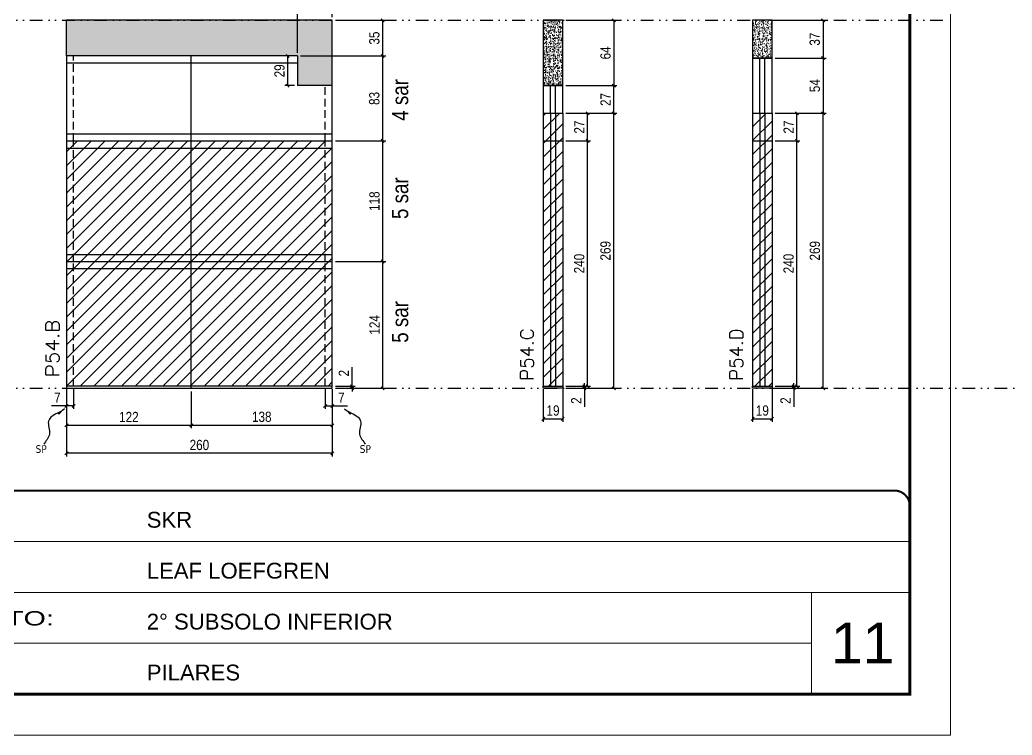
# Model space of a CAD drawing. Extents: x 13513 to 27878, y -21631 to 6985.
# Drawn here: x 18172 to 19142, y 3638 to 4337 of the extents above; entities that cross this region are included whole.
import ezdxf

# ---------------------------------------------------------------- set-up
doc = ezdxf.new("R2010")
doc.units = 0
for name, pattern in [('CONTINUO', [0]), ('DASHED', [0.75, 0.5, -0.25]), ('DIVIDE2', [0.625, 0.25, -0.125, 0, -0.125, 0, -0.125]), ('HIDDEN', [0.375, 0.25, -0.125])]:
    doc.linetypes.add(name, pattern=pattern)
for name, color, linetype, lineweight in [('CARIMBO', 255, 'Continuous', 9), ('Folhas', 255, 'Continuous', 9), ('Hachura', 251, 'Continuous', 9), ('SARRAFO DE PRESSAO', 251, 'DASHED', 9), ('Texto Seção', 7, 'Continuous', 15)]:
    doc.layers.add(name, color=color, linetype=linetype, lineweight=lineweight)
for name, color, linetype in [('COTA', 241, 'Continuous'), ('NOMENCLATURA', 7, 'Continuous'), ('Nível', 160, 'Continuous'), ('Painéis', 200, 'Continuous'), ('SARR_2.2x7', 40, 'Continuous'), ('Sarrafo de Pressão', 42, 'HIDDEN'), ('texto', 7, 'Continuous')]:
    doc.layers.add(name, color=color, linetype=linetype)
doc.styles.add('ARIAL', font='arial.ttf')
doc.styles.add('ARIAL_NARROW', font='ARIALN.TTF', dxfattribs={"height": 0.2})
doc.styles.add('COTA TECNICA', font='techl___.ttf', dxfattribs={"height": 10})
doc.styles.add('COTA TECNICA-50', font='techl___.ttf', dxfattribs={"height": 10})
doc.styles.add('REGUA-120', font='ROMANS.shx', dxfattribs={"height": 15})
doc.styles.get("Standard").update_dxf_attribs({"font": 'arial.ttf'})
doc.styles.add('Tecnologia', font='')
doc.styles.get('Tecnologia').set_extended_font_data('Forgotten Futurist')
doc.dimstyles.new('COTA PAINEL-50', dxfattribs={"dimtxt": 10, "dimasz": 3, "dimexe": 3, "dimexo": 3, "dimgap": 3, "dimtad": 1, "dimdec": 1, "dimzin": 12, "dimdsep": 46, "dimtxsty": 'COTA TECNICA-50', "dimblk1": 'OBLIQUE', "dimblk2": 'OBLIQUE', "dimsah": 1, "dimcen": 0.9, "dimclrd": 4, "dimclre": 4, "dimclrt": 240, "dimadec": 1, "dimazin": 3, "dimtfac": 1, "dimtdec": 1, "dimtmove": 0, "dimatfit": 3, "dimfxl": 1, "dimtolj": 1, "dimtzin": 12, "dimarcsym": 0})
doc.dimstyles.new('PAINEL', dxfattribs={"dimtxt": 10, "dimasz": 3, "dimexe": 3, "dimexo": 3, "dimgap": 3, "dimtad": 1, "dimdec": 1, "dimzin": 12, "dimdsep": 46, "dimtxsty": 'COTA TECNICA', "dimblk1": 'OBLIQUE', "dimblk2": 'OBLIQUE', "dimsah": 1, "dimcen": 0.9, "dimclrd": 4, "dimclre": 4, "dimclrt": 240, "dimadec": 1, "dimazin": 3, "dimtfac": 1, "dimtdec": 1, "dimtmove": 0, "dimatfit": 3, "dimfxl": 1, "dimtolj": 1, "dimtzin": 12, "dimarcsym": 0})
doc.dimstyles.get("Standard").update_dxf_attribs({"dimtxt": 0.18, "dimasz": 0.18, "dimexe": 0.18, "dimexo": 0.0625, "dimgap": 0.09, "dimtad": 0, "dimtih": 1, "dimtoh": 1, "dimdec": 4, "dimzin": 0, "dimdsep": 46, "dimtxsty": 'Standard', "dimcen": 0.09, "dimadec": 0, "dimazin": 0, "dimtfac": 1, "dimtdec": 4, "dimtofl": 0, "dimtmove": 0, "dimatfit": 3, "dimfxl": 1, "dimtolj": 1, "dimtzin": 0, "dimarcsym": 0})

# ---------------------------------------------------------------- blocks, each defined once
blk = doc.blocks.new('9999999999')
at = {"color": 30, "linetype": 'CONTINUO'}
for p, q in [((98564.56, 34379.64), (99583.98, 34379.64)), ((98564.56, 34329.83), (99487.98, 34329.83)), ((99583.98, 34329.83), (99487.98, 34329.83)), ((99487.98, 34329.83), (99487.98, 34230.21)), ((98564.56, 34280.02), (99487.98, 34280.02))]:
    blk.add_line(p, q, dxfattribs=at)
at = {"color": 30, "linetype": 'CONTINUO', "const_width": 2}
blk.add_lwpolyline([(99583.98, 34230.21), (99583.98, 34414.45, 0.414214), (99568.98, 34429.45), (98228.98, 34429.45, 0.414214), (98213.98, 34414.45), (98213.98, 34245.21, 0.414214), (98228.98, 34230.21), (99583.98, 34230.21)], format="xyb", dxfattribs=at)
at = {"layer": 'Folhas'}
blk.add_lwpolyline([(98138.98, 34190.21), (99623.98, 34190.21), (99623.98, 35240.21), (98138.98, 35240.21)], close=True, dxfattribs=at)
at = {"layer": 'Folhas', "color": 30, "const_width": 3}
blk.add_lwpolyline([(98213.98, 34230.21), (99583.98, 34230.21), (99583.98, 35200.21), (98213.98, 35200.21)], close=True, dxfattribs=at)
at = {"color": 7, "linetype": 'Continuous', "ltscale": 5, "style": 'ARIAL'}
for s, height, p in [('SKR', 15.483, (98837.68, 34393.13)), ('LEAF LOEFGREN', 15.4829, (98837.68, 34343.32)), ('2° SUBSOLO INFERIOR', 15.4829, (98837.68, 34293.51)), ('PILARES', 15.483, (98837.68, 34243.7))]:
    blk.add_text(s, height=height, dxfattribs=at).set_placement(p)
at = {"layer": 'Folhas', "color": 7, "style": 'Tecnologia', "width": 1.5}
blk.add_text('PAVIMENTO:', height=14, dxfattribs=at).set_placement((98573.65, 34297.5))
blk = doc.blocks.new('_Oblique')
at = {"color": 0, "linetype": 'ByBlock', "lineweight": -2}
blk.add_line((-0.5, -0.5), (0.5, 0.5), dxfattribs=at)
blk = doc.blocks.new('*D1120')
at = {"layer": 'COTA', "color": 4, "lineweight": -2, "transparency": 16777216}
for p, q in [((18217.18, 3975.86), (18217.18, 3910.24)), ((18477.18, 3975.86), (18477.18, 3910.24)), ((18477.18, 3913.24), (18217.18, 3913.24))]:
    blk.add_line(p, q, dxfattribs=at)
at = {"layer": 'Defpoints', "color": 0, "transparency": 16777216}
for p in [(18217.18, 3978.86), (18477.18, 3978.86), (18217.18, 3913.24)]:
    blk.add_point(p, dxfattribs=at)
at = {"layer": 'COTA', "color": 4, "lineweight": -2, "transparency": 16777216, "xscale": 3, "yscale": 3, "zscale": 3, "rotation": 180}
blk.add_blockref('_Oblique', (18217.18, 3913.24), dxfattribs=at)
at = {"layer": 'COTA', "color": 4, "lineweight": -2, "transparency": 16777216, "xscale": 3, "yscale": 3, "zscale": 3}
blk.add_blockref('_Oblique', (18477.18, 3913.24), dxfattribs=at)
at = {"layer": 'COTA', "color": 240, "transparency": 16777216, "insert": (18347.18, 3921.35), "char_height": 10, "attachment_point": 5, "style": 'COTA TECNICA'}
blk.add_mtext('\\A1;260', dxfattribs=at)
blk = doc.blocks.new('*D1097')
at = {"layer": 'COTA', "color": 4, "lineweight": -2, "transparency": 16777216}
for p, q in [((18470.18, 3975.86), (18470.18, 3956.62)), ((18477.18, 3973.86), (18477.18, 3956.62)), ((18470.18, 3959.62), (18477.18, 3959.62)), ((18477.18, 3959.62), (18491.91, 3959.62))]:
    blk.add_line(p, q, dxfattribs=at)
at = {"layer": 'Defpoints', "color": 0, "transparency": 16777216}
for p in [(18470.18, 3978.86), (18477.18, 3976.86), (18477.18, 3959.62)]:
    blk.add_point(p, dxfattribs=at)
at = {"layer": 'COTA', "color": 4, "lineweight": -2, "transparency": 16777216, "xscale": 3, "yscale": 3, "zscale": 3, "rotation": 180}
blk.add_blockref('_Oblique', (18470.18, 3959.62), dxfattribs=at)
at = {"layer": 'COTA', "color": 4, "lineweight": -2, "transparency": 16777216, "xscale": 3, "yscale": 3, "zscale": 3}
blk.add_blockref('_Oblique', (18477.18, 3959.62), dxfattribs=at)
at = {"layer": 'COTA', "color": 240, "transparency": 16777216, "insert": (18486.04, 3967.69), "char_height": 10, "attachment_point": 5, "style": 'COTA TECNICA-50'}
blk.add_mtext('\\A1;7', dxfattribs=at)
blk = doc.blocks.new('*D1098')
at = {"layer": 'COTA', "color": 4, "lineweight": -2, "transparency": 16777216}
for p, q in [((18217.18, 3973.86), (18217.18, 3956.62)), ((18224.18, 3975.86), (18224.18, 3956.62)), ((18217.18, 3959.62), (18202.45, 3959.62)), ((18224.18, 3959.62), (18217.18, 3959.62))]:
    blk.add_line(p, q, dxfattribs=at)
at = {"layer": 'Defpoints', "color": 0, "transparency": 16777216}
for p in [(18217.18, 3976.86), (18224.18, 3978.86), (18217.18, 3959.62)]:
    blk.add_point(p, dxfattribs=at)
at = {"layer": 'COTA', "color": 4, "lineweight": -2, "transparency": 16777216, "xscale": 3, "yscale": 3, "zscale": 3, "rotation": 180}
blk.add_blockref('_Oblique', (18217.18, 3959.62), dxfattribs=at)
at = {"layer": 'COTA', "color": 4, "lineweight": -2, "transparency": 16777216, "xscale": 3, "yscale": 3, "zscale": 3}
blk.add_blockref('_Oblique', (18224.18, 3959.62), dxfattribs=at)
at = {"layer": 'COTA', "color": 240, "transparency": 16777216, "insert": (18208.31, 3967.69), "char_height": 10, "attachment_point": 5, "style": 'COTA TECNICA-50'}
blk.add_mtext('\\A1;7', dxfattribs=at)
blk = doc.blocks.new('*D1099')
at = {"layer": 'COTA', "color": 4, "lineweight": -2, "transparency": 16777216}
for p, q in [((18496.44, 3978.86), (18496.44, 3997.66)), ((18480.18, 3978.86), (18499.44, 3978.86)), ((18480.18, 3976.86), (18499.44, 3976.86)), ((18496.44, 3976.86), (18496.44, 3978.86)), ((18496.44, 3976.86), (18496.44, 3973.86))]:
    blk.add_line(p, q, dxfattribs=at)
at = {"layer": 'Defpoints', "color": 0, "transparency": 16777216}
for p in [(18477.18, 3978.86), (18477.18, 3976.86), (18496.44, 3976.86)]:
    blk.add_point(p, dxfattribs=at)
at = {"layer": 'COTA', "color": 4, "lineweight": -2, "transparency": 16777216, "xscale": 3, "yscale": 3, "zscale": 3}
for p, rotation in [((18496.44, 3978.86), 270), ((18496.44, 3976.86), 90)]:
    blk.add_blockref('_Oblique', p, dxfattribs=dict(at, rotation=rotation))
at = {"layer": 'COTA', "color": 240, "transparency": 16777216, "insert": (18488.44, 3991.61), "char_height": 10, "attachment_point": 5, "rotation": 90, "style": 'COTA TECNICA-50'}
blk.add_mtext('\\A1;2', dxfattribs=at)
blk = doc.blocks.new('*D1121')
at = {"layer": 'COTA', "color": 4, "lineweight": -2, "transparency": 16777216}
for p, q in [((18480.18, 4336.86), (18529.54, 4336.86)), ((18526.54, 4301.86), (18526.54, 4336.86)), ((18446.18, 4301.86), (18529.54, 4301.86))]:
    blk.add_line(p, q, dxfattribs=at)
at = {"layer": 'Defpoints', "color": 0, "transparency": 16777216}
for p in [(18477.18, 4336.86), (18526.54, 4336.86), (18443.18, 4301.86)]:
    blk.add_point(p, dxfattribs=at)
at = {"layer": 'COTA', "color": 4, "lineweight": -2, "transparency": 16777216, "xscale": 3, "yscale": 3, "zscale": 3}
for p, rotation in [((18526.54, 4336.86), 90), ((18526.54, 4301.86), 270)]:
    blk.add_blockref('_Oblique', p, dxfattribs=dict(at, rotation=rotation))
at = {"layer": 'COTA', "color": 240, "transparency": 16777216, "insert": (18518.33, 4319.36), "char_height": 10, "attachment_point": 5, "rotation": 90, "style": 'COTA TECNICA-50'}
blk.add_mtext('\\A1;35', dxfattribs=at)
blk = doc.blocks.new('*D1100')
at = {"layer": 'COTA', "color": 4, "lineweight": -2, "transparency": 16777216}
for p, q in [((18480.18, 4218.86), (18529.54, 4218.86)), ((18526.54, 4100.86), (18526.54, 4218.86)), ((18480.18, 4100.86), (18529.54, 4100.86))]:
    blk.add_line(p, q, dxfattribs=at)
at = {"layer": 'Defpoints', "color": 0, "transparency": 16777216}
for p in [(18477.18, 4218.86), (18526.54, 4218.86), (18477.18, 4100.86)]:
    blk.add_point(p, dxfattribs=at)
at = {"layer": 'COTA', "color": 4, "lineweight": -2, "transparency": 16777216, "xscale": 3, "yscale": 3, "zscale": 3}
for p, rotation in [((18526.54, 4218.86), 90), ((18526.54, 4100.86), 270)]:
    blk.add_blockref('_Oblique', p, dxfattribs=dict(at, rotation=rotation))
at = {"layer": 'COTA', "color": 240, "transparency": 16777216, "insert": (18518.45, 4159.86), "char_height": 10, "attachment_point": 5, "rotation": 90, "style": 'COTA TECNICA-50'}
blk.add_mtext('\\A1;118', dxfattribs=at)
blk = doc.blocks.new('*D1101')
at = {"layer": 'COTA', "color": 4, "lineweight": -2, "transparency": 16777216}
for p, q in [((18446.18, 4301.86), (18529.54, 4301.86)), ((18526.54, 4218.86), (18526.54, 4301.86)), ((18480.18, 4218.86), (18529.54, 4218.86))]:
    blk.add_line(p, q, dxfattribs=at)
at = {"layer": 'Defpoints', "color": 0, "transparency": 16777216}
for p in [(18443.18, 4301.86), (18526.54, 4301.86), (18477.18, 4218.86)]:
    blk.add_point(p, dxfattribs=at)
at = {"layer": 'COTA', "color": 4, "lineweight": -2, "transparency": 16777216, "xscale": 3, "yscale": 3, "zscale": 3}
for p, rotation in [((18526.54, 4301.86), 90), ((18526.54, 4218.86), 270)]:
    blk.add_blockref('_Oblique', p, dxfattribs=dict(at, rotation=rotation))
at = {"layer": 'COTA', "color": 240, "transparency": 16777216, "insert": (18518.3, 4260.36), "char_height": 10, "attachment_point": 5, "rotation": 90, "style": 'COTA TECNICA-50'}
blk.add_mtext('\\A1;83', dxfattribs=at)
blk = doc.blocks.new('*D1122')
at = {"layer": 'COTA', "color": 4, "linetype": 'ByBlock', "lineweight": -2, "transparency": 16777216}
for p, q in [((18480.18, 4100.86), (18529.54, 4100.86)), ((18526.54, 3976.86), (18526.54, 4100.86)), ((18480.18, 3976.86), (18529.54, 3976.86))]:
    blk.add_line(p, q, dxfattribs=at)
at = {"layer": 'Defpoints', "color": 0, "linetype": 'ByBlock', "transparency": 16777216}
for p in [(18477.18, 4100.86), (18526.54, 4100.86), (18477.18, 3976.86)]:
    blk.add_point(p, dxfattribs=at)
at = {"layer": 'COTA', "color": 4, "linetype": 'ByBlock', "lineweight": -2, "transparency": 16777216, "xscale": 3, "yscale": 3, "zscale": 3}
for p, rotation in [((18526.54, 4100.86), 90), ((18526.54, 3976.86), 270)]:
    blk.add_blockref('_Oblique', p, dxfattribs=dict(at, rotation=rotation))
at = {"layer": 'COTA', "color": 240, "linetype": 'ByBlock', "transparency": 16777216, "insert": (18518.47, 4038.86), "char_height": 10, "attachment_point": 5, "rotation": 90, "style": 'COTA TECNICA'}
blk.add_mtext('\\A1;124', dxfattribs=at)
blk = doc.blocks.new('*D1123')
at = {"layer": 'COTA', "color": 4, "linetype": 'ByBlock', "lineweight": -2, "transparency": 16777216}
for p, q in [((18480.18, 4100.86), (18529.54, 4100.86)), ((18526.54, 3976.86), (18526.54, 4100.86)), ((18480.18, 3976.86), (18529.54, 3976.86))]:
    blk.add_line(p, q, dxfattribs=at)
at = {"layer": 'Defpoints', "color": 0, "linetype": 'ByBlock', "transparency": 16777216}
for p in [(18477.18, 4100.86), (18526.54, 4100.86), (18477.18, 3976.86)]:
    blk.add_point(p, dxfattribs=at)
at = {"layer": 'COTA', "color": 4, "linetype": 'ByBlock', "lineweight": -2, "transparency": 16777216, "xscale": 3, "yscale": 3, "zscale": 3}
for p, rotation in [((18526.54, 4100.86), 90), ((18526.54, 3976.86), 270)]:
    blk.add_blockref('_Oblique', p, dxfattribs=dict(at, rotation=rotation))
at = {"layer": 'COTA', "color": 240, "linetype": 'ByBlock', "transparency": 16777216, "insert": (18518.47, 4038.86), "char_height": 10, "attachment_point": 5, "rotation": 90, "style": 'COTA TECNICA'}
blk.add_mtext('\\A1;124', dxfattribs=at)
blk = doc.blocks.new('*D1124')
at = {"layer": 'COTA', "color": 4, "lineweight": -2, "transparency": 16777216}
for p, q in [((18339.18, 3973.86), (18339.18, 3937.68)), ((18477.18, 3973.86), (18477.18, 3937.68)), ((18339.18, 3940.68), (18477.18, 3940.68))]:
    blk.add_line(p, q, dxfattribs=at)
at = {"layer": 'Defpoints', "color": 0, "transparency": 16777216}
for p in [(18339.18, 3976.86), (18477.18, 3976.86), (18477.18, 3940.68)]:
    blk.add_point(p, dxfattribs=at)
at = {"layer": 'COTA', "color": 4, "lineweight": -2, "transparency": 16777216, "xscale": 3, "yscale": 3, "zscale": 3, "rotation": 180}
blk.add_blockref('_Oblique', (18339.18, 3940.68), dxfattribs=at)
at = {"layer": 'COTA', "color": 4, "lineweight": -2, "transparency": 16777216, "xscale": 3, "yscale": 3, "zscale": 3}
blk.add_blockref('_Oblique', (18477.18, 3940.68), dxfattribs=at)
at = {"layer": 'COTA', "color": 240, "transparency": 16777216, "insert": (18408.18, 3948.92), "char_height": 10, "attachment_point": 5, "style": 'COTA TECNICA'}
blk.add_mtext('\\A1;138', dxfattribs=at)
blk = doc.blocks.new('*D1125')
at = {"layer": 'COTA', "color": 4, "lineweight": -2, "transparency": 16777216}
for p, q in [((18217.18, 3973.86), (18217.18, 3937.68)), ((18339.18, 3973.86), (18339.18, 3937.68)), ((18217.18, 3940.68), (18339.18, 3940.68))]:
    blk.add_line(p, q, dxfattribs=at)
at = {"layer": 'Defpoints', "color": 0, "transparency": 16777216}
for p in [(18217.18, 3976.86), (18339.18, 3976.86), (18339.18, 3940.68)]:
    blk.add_point(p, dxfattribs=at)
at = {"layer": 'COTA', "color": 4, "lineweight": -2, "transparency": 16777216, "xscale": 3, "yscale": 3, "zscale": 3, "rotation": 180}
blk.add_blockref('_Oblique', (18217.18, 3940.68), dxfattribs=at)
at = {"layer": 'COTA', "color": 4, "lineweight": -2, "transparency": 16777216, "xscale": 3, "yscale": 3, "zscale": 3}
blk.add_blockref('_Oblique', (18339.18, 3940.68), dxfattribs=at)
at = {"layer": 'COTA', "color": 240, "transparency": 16777216, "insert": (18278.18, 3948.74), "char_height": 10, "attachment_point": 5, "style": 'COTA TECNICA'}
blk.add_mtext('\\A1;122', dxfattribs=at)
blk = doc.blocks.new('*D1102')
at = {"layer": 'COTA', "color": 4, "lineweight": -2, "transparency": 16777216}
for p, q in [((18443.18, 4304.86), (18443.18, 4350.09)), ((18477.18, 4339.86), (18477.18, 4350.09)), ((18443.18, 4347.09), (18477.18, 4347.09))]:
    blk.add_line(p, q, dxfattribs=at)
at = {"layer": 'Defpoints', "color": 0, "transparency": 16777216}
for p in [(18477.18, 4347.09), (18477.18, 4336.86), (18443.18, 4301.86)]:
    blk.add_point(p, dxfattribs=at)
at = {"layer": 'COTA', "color": 4, "lineweight": -2, "transparency": 16777216, "xscale": 3, "yscale": 3, "zscale": 3, "rotation": 180}
blk.add_blockref('_Oblique', (18443.18, 4347.09), dxfattribs=at)
at = {"layer": 'COTA', "color": 4, "lineweight": -2, "transparency": 16777216, "xscale": 3, "yscale": 3, "zscale": 3}
blk.add_blockref('_Oblique', (18477.18, 4347.09), dxfattribs=at)
at = {"layer": 'COTA', "color": 240, "transparency": 16777216, "insert": (18460.18, 4355.31), "char_height": 10, "attachment_point": 5, "style": 'COTA TECNICA'}
blk.add_mtext('\\A1;34', dxfattribs=at)
blk = doc.blocks.new('*D1103')
at = {"layer": 'COTA', "color": 4, "lineweight": -2, "transparency": 16777216}
for p, q in [((18683.56, 3975.86), (18683.56, 3943.97)), ((18702.56, 3975.86), (18702.56, 3943.97)), ((18683.56, 3946.97), (18702.56, 3946.97))]:
    blk.add_line(p, q, dxfattribs=at)
at = {"layer": 'Defpoints', "color": 0, "transparency": 16777216}
for p in [(18683.56, 3978.86), (18702.56, 3978.86), (18702.56, 3946.97)]:
    blk.add_point(p, dxfattribs=at)
at = {"layer": 'COTA', "color": 4, "lineweight": -2, "transparency": 16777216, "xscale": 3, "yscale": 3, "zscale": 3, "rotation": 180}
blk.add_blockref('_Oblique', (18683.56, 3946.97), dxfattribs=at)
at = {"layer": 'COTA', "color": 4, "lineweight": -2, "transparency": 16777216, "xscale": 3, "yscale": 3, "zscale": 3}
blk.add_blockref('_Oblique', (18702.56, 3946.97), dxfattribs=at)
at = {"layer": 'COTA', "color": 240, "transparency": 16777216, "insert": (18693.06, 3955.05), "char_height": 10, "attachment_point": 5, "style": 'COTA TECNICA'}
blk.add_mtext('\\A1;19', dxfattribs=at)
blk = doc.blocks.new('*D1104')
at = {"layer": 'COTA', "color": 4, "lineweight": -2, "transparency": 16777216}
for p, q in [((18723.75, 3978.86), (18723.75, 3981.86)), ((18705.56, 3978.86), (18726.75, 3978.86)), ((18705.56, 3976.86), (18726.75, 3976.86)), ((18723.75, 3978.86), (18723.75, 3976.86)), ((18723.75, 3976.86), (18723.75, 3958.75))]:
    blk.add_line(p, q, dxfattribs=at)
at = {"layer": 'Defpoints', "color": 0, "transparency": 16777216}
for p in [(18702.56, 3978.86), (18702.56, 3976.86), (18723.75, 3978.86)]:
    blk.add_point(p, dxfattribs=at)
at = {"layer": 'COTA', "color": 4, "lineweight": -2, "transparency": 16777216, "xscale": 3, "yscale": 3, "zscale": 3}
for p, rotation in [((18723.75, 3978.86), 270), ((18723.75, 3976.86), 90)]:
    blk.add_blockref('_Oblique', p, dxfattribs=dict(at, rotation=rotation))
at = {"layer": 'COTA', "color": 240, "transparency": 16777216, "insert": (18715.75, 3964.8), "char_height": 10, "attachment_point": 5, "rotation": 90, "style": 'COTA TECNICA-50'}
blk.add_mtext('\\A1;2', dxfattribs=at)
blk = doc.blocks.new('*D1126')
at = {"layer": 'COTA', "color": 4, "linetype": 'ByBlock', "lineweight": -2, "transparency": 16777216}
for p, q in [((18705.56, 4336.86), (18755.55, 4336.86)), ((18752.55, 4336.86), (18752.55, 4272.86)), ((18705.56, 4272.86), (18755.55, 4272.86))]:
    blk.add_line(p, q, dxfattribs=at)
at = {"layer": 'Defpoints', "color": 0, "linetype": 'ByBlock', "transparency": 16777216}
for p in [(18702.56, 4336.86), (18702.56, 4272.86), (18752.55, 4272.86)]:
    blk.add_point(p, dxfattribs=at)
at = {"layer": 'COTA', "color": 4, "linetype": 'ByBlock', "lineweight": -2, "transparency": 16777216, "xscale": 3, "yscale": 3, "zscale": 3}
for p, rotation in [((18752.55, 4336.86), 90), ((18752.55, 4272.86), 270)]:
    blk.add_blockref('_Oblique', p, dxfattribs=dict(at, rotation=rotation))
at = {"layer": 'COTA', "color": 240, "linetype": 'ByBlock', "transparency": 16777216, "insert": (18744.44, 4304.86), "char_height": 10, "attachment_point": 5, "rotation": 90, "style": 'COTA TECNICA'}
blk.add_mtext('\\A1;64', dxfattribs=at)
blk = doc.blocks.new('*D1105')
at = {"layer": 'COTA', "color": 4, "lineweight": -2, "transparency": 16777216}
for p, q in [((18705.56, 4245.86), (18755.55, 4245.86)), ((18752.55, 3976.86), (18752.55, 4245.86)), ((18705.56, 3976.86), (18755.55, 3976.86))]:
    blk.add_line(p, q, dxfattribs=at)
at = {"layer": 'Defpoints', "color": 0, "transparency": 16777216}
for p in [(18702.56, 4245.86), (18752.55, 4245.86), (18702.56, 3976.86)]:
    blk.add_point(p, dxfattribs=at)
at = {"layer": 'COTA', "color": 4, "lineweight": -2, "transparency": 16777216, "xscale": 3, "yscale": 3, "zscale": 3}
for p, rotation in [((18752.55, 4245.86), 90), ((18752.55, 3976.86), 270)]:
    blk.add_blockref('_Oblique', p, dxfattribs=dict(at, rotation=rotation))
at = {"layer": 'COTA', "color": 240, "transparency": 16777216, "insert": (18744.41, 4111.36), "char_height": 10, "attachment_point": 5, "rotation": 90, "style": 'COTA TECNICA-50'}
blk.add_mtext('\\A1;269', dxfattribs=at)
blk = doc.blocks.new('*D1127')
at = {"layer": 'COTA', "color": 4, "lineweight": -2, "transparency": 16777216}
for p, q in [((18705.56, 4218.86), (18729.82, 4218.86)), ((18726.82, 3978.86), (18726.82, 4218.86)), ((18705.56, 3978.86), (18729.82, 3978.86))]:
    blk.add_line(p, q, dxfattribs=at)
at = {"layer": 'Defpoints', "color": 0, "transparency": 16777216}
for p in [(18702.56, 4218.86), (18726.82, 4218.86), (18702.56, 3978.86)]:
    blk.add_point(p, dxfattribs=at)
at = {"layer": 'COTA', "color": 4, "lineweight": -2, "transparency": 16777216, "xscale": 3, "yscale": 3, "zscale": 3}
for p, rotation in [((18726.82, 4218.86), 90), ((18726.82, 3978.86), 270)]:
    blk.add_blockref('_Oblique', p, dxfattribs=dict(at, rotation=rotation))
at = {"layer": 'COTA', "color": 240, "transparency": 16777216, "insert": (18718.72, 4098.86), "char_height": 10, "attachment_point": 5, "rotation": 90, "style": 'COTA TECNICA'}
blk.add_mtext('\\A1;240', dxfattribs=at)
blk = doc.blocks.new('*D1128')
at = {"layer": 'COTA', "color": 4, "lineweight": -2, "transparency": 16777216}
for p, q in [((18705.56, 4245.86), (18729.82, 4245.86)), ((18726.82, 4218.86), (18726.82, 4245.86)), ((18705.56, 4218.86), (18729.82, 4218.86))]:
    blk.add_line(p, q, dxfattribs=at)
at = {"layer": 'Defpoints', "color": 0, "transparency": 16777216}
for p in [(18702.56, 4245.86), (18726.82, 4245.86), (18702.56, 4218.86)]:
    blk.add_point(p, dxfattribs=at)
at = {"layer": 'COTA', "color": 4, "lineweight": -2, "transparency": 16777216, "xscale": 3, "yscale": 3, "zscale": 3}
for p, rotation in [((18726.82, 4245.86), 90), ((18726.82, 4218.86), 270)]:
    blk.add_blockref('_Oblique', p, dxfattribs=dict(at, rotation=rotation))
at = {"layer": 'COTA', "color": 240, "transparency": 16777216, "insert": (18718.75, 4232.36), "char_height": 10, "attachment_point": 5, "rotation": 90, "style": 'COTA TECNICA'}
blk.add_mtext('\\A1;27', dxfattribs=at)
blk = doc.blocks.new('*D1147')
at = {"layer": 'COTA', "color": 4, "lineweight": -2, "transparency": 16777216}
for p, q in [((18440.18, 4301.86), (18430.62, 4301.86)), ((18433.62, 4272.86), (18433.62, 4301.86)), ((18440.18, 4272.86), (18430.62, 4272.86))]:
    blk.add_line(p, q, dxfattribs=at)
at = {"layer": 'Defpoints', "color": 0, "transparency": 16777216}
for p in [(18433.62, 4301.86), (18443.18, 4301.86), (18443.18, 4272.86)]:
    blk.add_point(p, dxfattribs=at)
at = {"layer": 'COTA', "color": 4, "lineweight": -2, "transparency": 16777216, "xscale": 3, "yscale": 3, "zscale": 3}
for p, rotation in [((18433.62, 4301.86), 90), ((18433.62, 4272.86), 270)]:
    blk.add_blockref('_Oblique', p, dxfattribs=dict(at, rotation=rotation))
at = {"layer": 'COTA', "color": 240, "transparency": 16777216, "insert": (18425.53, 4287.36), "char_height": 10, "attachment_point": 5, "rotation": 90, "style": 'COTA TECNICA'}
blk.add_mtext('\\A1;29', dxfattribs=at)
blk = doc.blocks.new('*D1148')
at = {"layer": 'COTA', "color": 4, "lineweight": -2, "transparency": 16777216}
for p, q in [((18888.3, 3975.86), (18888.3, 3943.97)), ((18907.3, 3975.86), (18907.3, 3943.97)), ((18888.3, 3946.97), (18907.3, 3946.97))]:
    blk.add_line(p, q, dxfattribs=at)
at = {"layer": 'Defpoints', "color": 0, "transparency": 16777216}
for p in [(18888.3, 3978.86), (18907.3, 3978.86), (18907.3, 3946.97)]:
    blk.add_point(p, dxfattribs=at)
at = {"layer": 'COTA', "color": 4, "lineweight": -2, "transparency": 16777216, "xscale": 3, "yscale": 3, "zscale": 3, "rotation": 180}
blk.add_blockref('_Oblique', (18888.3, 3946.97), dxfattribs=at)
at = {"layer": 'COTA', "color": 4, "lineweight": -2, "transparency": 16777216, "xscale": 3, "yscale": 3, "zscale": 3}
blk.add_blockref('_Oblique', (18907.3, 3946.97), dxfattribs=at)
at = {"layer": 'COTA', "color": 240, "transparency": 16777216, "insert": (18897.8, 3955.05), "char_height": 10, "attachment_point": 5, "style": 'COTA TECNICA'}
blk.add_mtext('\\A1;19', dxfattribs=at)
blk = doc.blocks.new('*D1149')
at = {"layer": 'COTA', "color": 4, "lineweight": -2, "transparency": 16777216}
for p, q in [((18928.5, 3978.86), (18928.5, 3981.86)), ((18910.3, 3978.86), (18931.5, 3978.86)), ((18910.3, 3976.86), (18931.5, 3976.86)), ((18928.5, 3978.86), (18928.5, 3976.86)), ((18928.5, 3976.86), (18928.5, 3958.75))]:
    blk.add_line(p, q, dxfattribs=at)
at = {"layer": 'Defpoints', "color": 0, "transparency": 16777216}
for p in [(18907.3, 3978.86), (18907.3, 3976.86), (18928.5, 3978.86)]:
    blk.add_point(p, dxfattribs=at)
at = {"layer": 'COTA', "color": 4, "lineweight": -2, "transparency": 16777216, "xscale": 3, "yscale": 3, "zscale": 3}
for p, rotation in [((18928.5, 3978.86), 270), ((18928.5, 3976.86), 90)]:
    blk.add_blockref('_Oblique', p, dxfattribs=dict(at, rotation=rotation))
at = {"layer": 'COTA', "color": 240, "transparency": 16777216, "insert": (18920.5, 3964.8), "char_height": 10, "attachment_point": 5, "rotation": 90, "style": 'COTA TECNICA-50'}
blk.add_mtext('\\A1;2', dxfattribs=at)
blk = doc.blocks.new('*D1151')
at = {"layer": 'COTA', "color": 4, "linetype": 'ByBlock', "lineweight": -2, "transparency": 16777216}
for p, q in [((18910.3, 4336.86), (18960.29, 4336.86)), ((18957.29, 4336.86), (18957.29, 4299.84)), ((18910.3, 4299.84), (18960.29, 4299.84))]:
    blk.add_line(p, q, dxfattribs=at)
at = {"layer": 'Defpoints', "color": 0, "linetype": 'ByBlock', "transparency": 16777216}
for p in [(18907.3, 4336.86), (18907.3, 4299.84), (18957.29, 4299.84)]:
    blk.add_point(p, dxfattribs=at)
at = {"layer": 'COTA', "color": 4, "linetype": 'ByBlock', "lineweight": -2, "transparency": 16777216, "xscale": 3, "yscale": 3, "zscale": 3}
for p, rotation in [((18957.29, 4336.86), 90), ((18957.29, 4299.84), 270)]:
    blk.add_blockref('_Oblique', p, dxfattribs=dict(at, rotation=rotation))
at = {"layer": 'COTA', "color": 240, "linetype": 'ByBlock', "transparency": 16777216, "insert": (18949.07, 4318.35), "char_height": 10, "attachment_point": 5, "rotation": 90, "style": 'COTA TECNICA'}
blk.add_mtext('\\A1;37', dxfattribs=at)
blk = doc.blocks.new('*D1150')
at = {"layer": 'COTA', "color": 4, "lineweight": -2, "transparency": 16777216}
for p, q in [((18910.3, 4245.86), (18960.29, 4245.86)), ((18957.29, 3976.86), (18957.29, 4245.86)), ((18910.3, 3976.86), (18960.29, 3976.86))]:
    blk.add_line(p, q, dxfattribs=at)
at = {"layer": 'Defpoints', "color": 0, "transparency": 16777216}
for p in [(18907.3, 4245.86), (18957.29, 4245.86), (18907.3, 3976.86)]:
    blk.add_point(p, dxfattribs=at)
at = {"layer": 'COTA', "color": 4, "lineweight": -2, "transparency": 16777216, "xscale": 3, "yscale": 3, "zscale": 3}
for p, rotation in [((18957.29, 4245.86), 90), ((18957.29, 3976.86), 270)]:
    blk.add_blockref('_Oblique', p, dxfattribs=dict(at, rotation=rotation))
at = {"layer": 'COTA', "color": 240, "transparency": 16777216, "insert": (18949.16, 4111.36), "char_height": 10, "attachment_point": 5, "rotation": 90, "style": 'COTA TECNICA-50'}
blk.add_mtext('\\A1;269', dxfattribs=at)
blk = doc.blocks.new('*D1152')
at = {"layer": 'COTA', "color": 4, "lineweight": -2, "transparency": 16777216}
for p, q in [((18910.3, 4218.86), (18934.57, 4218.86)), ((18931.57, 3978.86), (18931.57, 4218.86)), ((18910.3, 3978.86), (18934.57, 3978.86))]:
    blk.add_line(p, q, dxfattribs=at)
at = {"layer": 'Defpoints', "color": 0, "transparency": 16777216}
for p in [(18907.3, 4218.86), (18931.57, 4218.86), (18907.3, 3978.86)]:
    blk.add_point(p, dxfattribs=at)
at = {"layer": 'COTA', "color": 4, "lineweight": -2, "transparency": 16777216, "xscale": 3, "yscale": 3, "zscale": 3}
for p, rotation in [((18931.57, 4218.86), 90), ((18931.57, 3978.86), 270)]:
    blk.add_blockref('_Oblique', p, dxfattribs=dict(at, rotation=rotation))
at = {"layer": 'COTA', "color": 240, "transparency": 16777216, "insert": (18923.47, 4098.86), "char_height": 10, "attachment_point": 5, "rotation": 90, "style": 'COTA TECNICA'}
blk.add_mtext('\\A1;240', dxfattribs=at)
blk = doc.blocks.new('*D1153')
at = {"layer": 'COTA', "color": 4, "lineweight": -2, "transparency": 16777216}
for p, q in [((18910.3, 4245.86), (18934.57, 4245.86)), ((18931.57, 4218.86), (18931.57, 4245.86)), ((18910.3, 4218.86), (18934.57, 4218.86))]:
    blk.add_line(p, q, dxfattribs=at)
at = {"layer": 'Defpoints', "color": 0, "transparency": 16777216}
for p in [(18907.3, 4245.86), (18931.57, 4245.86), (18907.3, 4218.86)]:
    blk.add_point(p, dxfattribs=at)
at = {"layer": 'COTA', "color": 4, "lineweight": -2, "transparency": 16777216, "xscale": 3, "yscale": 3, "zscale": 3}
for p, rotation in [((18931.57, 4245.86), 90), ((18931.57, 4218.86), 270)]:
    blk.add_blockref('_Oblique', p, dxfattribs=dict(at, rotation=rotation))
at = {"layer": 'COTA', "color": 240, "transparency": 16777216, "insert": (18923.5, 4232.36), "char_height": 10, "attachment_point": 5, "rotation": 90, "style": 'COTA TECNICA'}
blk.add_mtext('\\A1;27', dxfattribs=at)
blk = doc.blocks.new('*D1154')
at = {"layer": 'COTA', "color": 4, "lineweight": -2, "transparency": 16777216}
for p, q in [((18705.56, 4272.86), (18755.55, 4272.86)), ((18752.55, 4245.84), (18752.55, 4272.86)), ((18705.56, 4245.84), (18755.55, 4245.84))]:
    blk.add_line(p, q, dxfattribs=at)
at = {"layer": 'Defpoints', "color": 0, "transparency": 16777216}
for p in [(18702.56, 4272.86), (18752.55, 4272.86), (18702.56, 4245.84)]:
    blk.add_point(p, dxfattribs=at)
at = {"layer": 'COTA', "color": 4, "lineweight": -2, "transparency": 16777216, "xscale": 3, "yscale": 3, "zscale": 3}
for p, rotation in [((18752.55, 4272.86), 90), ((18752.55, 4245.84), 270)]:
    blk.add_blockref('_Oblique', p, dxfattribs=dict(at, rotation=rotation))
at = {"layer": 'COTA', "color": 240, "transparency": 16777216, "insert": (18744.47, 4259.35), "char_height": 10, "attachment_point": 5, "rotation": 90, "style": 'COTA TECNICA'}
blk.add_mtext('\\A1;27', dxfattribs=at)
blk = doc.blocks.new('*D1155')
at = {"layer": 'COTA', "color": 4, "lineweight": -2, "transparency": 16777216}
for p, q in [((18910.3, 4299.84), (18960.29, 4299.84)), ((18957.29, 4299.84), (18957.29, 4245.84)), ((18910.3, 4245.84), (18960.29, 4245.84))]:
    blk.add_line(p, q, dxfattribs=at)
at = {"layer": 'Defpoints', "color": 0, "transparency": 16777216}
for p in [(18907.3, 4299.84), (18907.3, 4245.84), (18957.29, 4245.84)]:
    blk.add_point(p, dxfattribs=at)
at = {"layer": 'COTA', "color": 4, "lineweight": -2, "transparency": 16777216, "xscale": 3, "yscale": 3, "zscale": 3}
for p, rotation in [((18957.29, 4299.84), 90), ((18957.29, 4245.84), 270)]:
    blk.add_blockref('_Oblique', p, dxfattribs=dict(at, rotation=rotation))
at = {"layer": 'COTA', "color": 240, "transparency": 16777216, "insert": (18949.18, 4272.84), "char_height": 10, "attachment_point": 5, "rotation": 90, "style": 'COTA TECNICA'}
blk.add_mtext('\\A1;54', dxfattribs=at)

msp = doc.modelspace()

# ---------------------------------------------------------------- hatches: boundary and pattern name
at = {"layer": 'COTA'}
h = msp.add_hatch(dxfattribs=at)
h.set_pattern_fill('AR-CONC', color=256, scale=0.03)
h.paths.add_polyline_path([(18443.18, 4301.86), (18443.18, 4272.86), (18477.18, 4272.86), (18477.18, 4336.86), (18217.18, 4336.86), (18217.18, 4301.86)])
h = msp.add_hatch(dxfattribs=at)
h.set_pattern_fill('AR-CONC', color=256, scale=0.03)
h.set_pattern_definition([(50, (3000.693, -2.976), (5.4655401, -0.4781726), [0.5715, -6.2865]), (355, (3000.693, -2.976), (-1.0573026, 5.7317054), [0.4572, -5.0292175]), (100.451445, (3001.1483, -3.016), (4.4082374, 5.2535326), [0.4857003, -5.3427073]), (46.1842, (3000.693, -1.452), (8.1323712, -1.2612698), [0.85725, -9.42975]), (96.63556, (3001.3706, -1.557), (7.122124, 7.4227837), [0.7285507, -8.0140682]), (351.18415, (3000.693, -1.452), (7.122124, 7.4227837), [0.685799, -7.543792]), (21, (3001.455, -1.833), (4.5484317, -3.067956), [0.5715, -6.2865]), (326, (3001.455, -1.833), (1.8540609, 5.525639), [0.4572, -5.0292]), (71.451445, (3001.834, -2.089), (6.4024926, 2.457683), [0.4857003, -5.3426981]), (37.5, (3000.6929, -2.9761), (0.0926581, 2.53665117), [0, -4.96824, 0, -5.1054, 0, -5.04825]), (7.5, (3000.6929, -2.976), (2.00458988, 3.00541724), [0, -2.91084, 0, -4.85394, 0, -1.92405]), (327.5, (2998.9936, -2.9761), (4.06771786, -0.17186232), [0, -1.905, 0, -5.9436, 0, -7.8867]), (317.5, (2998.2316, -2.976), (4.44387544, 0.7627947), [0, -2.4765, 0, -3.94716, 0, -5.6007])])
h.paths.add_polyline_path([(18702.56, 4336.86), (18683.56, 4336.86), (18683.56, 4272.86), (18702.56, 4272.86)])
h = msp.add_hatch(dxfattribs=at)
h.set_pattern_fill('AR-CONC', color=256, scale=0.03)
h.set_pattern_definition([(50, (3205.441, 24), (5.4655401, -0.4781726), [0.5715, -6.2865]), (355, (3205.441, 24), (-1.0573026, 5.7317054), [0.4572, -5.0292175]), (100.451445, (3205.8963, 23.96), (4.4082374, 5.2535326), [0.4857003, -5.3427073]), (46.1842, (3205.441, 25.524), (8.1323712, -1.2612698), [0.85725, -9.42975]), (96.63556, (3206.1186, 25.419), (7.122124, 7.4227837), [0.7285507, -8.0140682]), (351.18415, (3205.441, 25.524), (7.122124, 7.4227837), [0.685799, -7.543792]), (21, (3206.203, 25.143), (4.5484317, -3.067956), [0.5715, -6.2865]), (326, (3206.203, 25.143), (1.8540609, 5.525639), [0.4572, -5.0292]), (71.451445, (3206.582, 24.8873), (6.4024926, 2.457683), [0.4857003, -5.3426981]), (37.5, (3205.4409, 24), (0.0926581, 2.53665117), [0, -4.96824, 0, -5.1054, 0, -5.04825]), (7.5, (3205.441, 24), (2.00458988, 3.00541724), [0, -2.91084, 0, -4.85394, 0, -1.92405]), (327.5, (3203.7416, 24), (4.06771786, -0.17186232), [0, -1.905, 0, -5.9436, 0, -7.8867]), (317.5, (3202.9796, 24), (4.44387544, 0.7627947), [0, -2.4765, 0, -3.94716, 0, -5.6007])])
h.paths.add_polyline_path([(18907.3, 4336.86), (18888.3, 4336.86), (18888.3, 4299.84), (18907.3, 4299.84)])
at = {"layer": 'Hachura', "linetype": 'ByBlock'}
h = msp.add_hatch(dxfattribs=at)
h.set_pattern_fill('ANSI31', color=256, scale=3)
h.paths.add_polyline_path([(17762.76, 4245.86), (17762.76, 4218.86), (17884.76, 4218.86), (17884.76, 4245.86)])
h.paths.add_polyline_path([(17884.76, 4245.86), (17884.76, 4218.86), (18022.76, 4218.86), (18022.76, 4245.86)])
h.paths.add_polyline_path([(17884.76, 4100.86), (18022.76, 4100.86), (18022.76, 4218.86), (17884.76, 4218.86)])
h.paths.add_polyline_path([(17884.76, 4218.86), (17762.76, 4218.86), (17762.76, 4100.86), (17884.76, 4100.86)])
h.paths.add_polyline_path([(17762.76, 4100.86), (17762.76, 3978.86), (17884.76, 3978.86), (17884.76, 4100.86)])
h.paths.add_polyline_path([(17884.76, 3978.86), (18022.76, 3978.86), (18022.76, 4100.86), (17884.76, 4100.86)])
h.paths.add_polyline_path([(18217.18, 4100.86), (18217.18, 3978.86), (18339.18, 3978.86), (18339.18, 4100.86)])
h.paths.add_polyline_path([(18339.18, 4218.86), (18217.18, 4218.86), (18217.18, 4100.86), (18339.18, 4100.86)])
h.paths.add_polyline_path([(18339.18, 4100.86), (18477.18, 4100.86), (18477.18, 4218.86), (18339.18, 4218.86)])
h.paths.add_polyline_path([(18339.18, 4100.86), (18339.18, 3978.86), (18477.18, 3978.86), (18477.18, 4100.86)])
h.paths.add_polyline_path([(18683.56, 4245.84), (18683.56, 4218.86), (18702.56, 4218.86), (18702.56, 4245.84)])
h.paths.add_polyline_path([(18702.56, 4218.86), (18683.56, 4218.86), (18683.56, 3978.86), (18702.56, 3978.86)])
h.paths.add_polyline_path([(18907.3, 4218.86), (18888.3, 4218.86), (18888.3, 3978.86), (18907.3, 3978.86)])
h.paths.add_polyline_path([(18888.3, 4218.86), (18907.3, 4218.86), (18907.3, 4245.84), (18888.3, 4245.84)])

# ---------------------------------------------------------------- linework, layer by layer
at = {"layer": 'COTA', "linetype": 'ByBlock'}
for p, q in [((18477.18, 4336.86), (18217.18, 4336.86)), ((18217.18, 4301.86), (18217.18, 4336.86)), ((18477.18, 4272.86), (18477.18, 4336.86))]:
    msp.add_line(p, q, dxfattribs=at)
for points in [[(18683.56, 4272.86), (18702.56, 4272.86), (18702.56, 4336.86), (18683.56, 4336.86)], [(18888.3, 4299.84), (18907.3, 4299.84), (18907.3, 4336.86), (18888.3, 4336.86)]]:
    msp.add_lwpolyline(points, close=True, dxfattribs=at)
at = {"layer": 'Nível', "color": 4, "linetype": 'DIVIDE2', "ltscale": 50}
for p, q in [((13526.77, 4336.86), (19081.97, 4336.86)), ((13526.77, 3976.86), (21531.15, 3976.86))]:
    msp.add_line(p, q, dxfattribs=at)
at = {"layer": 'Painéis'}
for p, q in [((18217.18, 4301.86), (18217.18, 3978.86)), ((18443.18, 4301.86), (18217.18, 4301.86)), ((18339.18, 3976.86), (18339.18, 4301.86)), ((18443.18, 4301.86), (18443.18, 4272.86)), ((18477.18, 4272.86), (18443.18, 4272.86)), ((18477.18, 3978.86), (18477.18, 4272.86)), ((18683.56, 4245.84), (18683.56, 3978.86)), ((18702.56, 4245.84), (18702.56, 3978.86)), ((18888.3, 4245.84), (18888.3, 3978.86)), ((18907.3, 4245.84), (18907.3, 3978.86)), ((18217.18, 4218.86), (18477.18, 4218.86)), ((18683.56, 4218.86), (18702.56, 4218.86)), ((18888.3, 4218.86), (18907.3, 4218.86)), ((18217.18, 4100.86), (18477.18, 4100.86)), ((18683.56, 3978.86), (18702.56, 3978.86)), ((18683.56, 3978.86), (18702.56, 3978.86)), ((18683.56, 3976.86), (18683.56, 3978.86)), ((18702.56, 3976.86), (18683.56, 3976.86)), ((18702.56, 3978.86), (18702.56, 3976.86)), ((18888.3, 3978.86), (18907.3, 3978.86)), ((18888.3, 3978.86), (18907.3, 3978.86)), ((18888.3, 3976.86), (18888.3, 3978.86)), ((18907.3, 3976.86), (18888.3, 3976.86)), ((18907.3, 3978.86), (18907.3, 3976.86))]:
    msp.add_line(p, q, dxfattribs=at)
for points in [[(18888.3, 4245.84), (18907.3, 4245.84), (18907.3, 4299.84), (18888.3, 4299.84)], [(18683.56, 4245.84), (18702.56, 4245.84), (18702.56, 4272.86), (18683.56, 4272.86)], [(18477.18, 3978.86), (18217.18, 3978.86), (18217.18, 3976.86), (18477.18, 3976.86)]]:
    msp.add_lwpolyline(points, close=True, dxfattribs=at)
at = {"layer": 'SARR_2.2x7'}
for p, q in [((18895.3, 4245.86), (18895.3, 4299.84)), ((18900.3, 4245.86), (18900.3, 4299.84)), ((18443.18, 4294.86), (18217.18, 4294.86)), ((18690.56, 4245.86), (18690.56, 4272.86)), ((18695.56, 4245.86), (18695.56, 4272.86)), ((18690.56, 4245.86), (18690.56, 3978.86)), ((18695.56, 4245.86), (18695.56, 3978.86)), ((18895.3, 4245.86), (18895.3, 3978.86)), ((18900.3, 4245.86), (18900.3, 3978.86)), ((18217.18, 4225.86), (18477.18, 4225.86)), ((18217.18, 4211.86), (18477.18, 4211.86)), ((18217.18, 4107.86), (18477.18, 4107.86)), ((18217.18, 4093.86), (18477.18, 4093.86))]:
    msp.add_line(p, q, dxfattribs=at)
at = {"layer": 'Sarrafo de Pressão', "ltscale": 30}
for p, q in [((18224.18, 4218.86), (18224.18, 4301.86)), ((18470.18, 4218.86), (18470.18, 4272.86)), ((18224.18, 4100.86), (18224.18, 4218.86)), ((18470.18, 4100.86), (18470.18, 4218.86)), ((18224.18, 3978.86), (18224.18, 4100.86)), ((18470.18, 3978.86), (18470.18, 4100.86))]:
    msp.add_line(p, q, dxfattribs=at)

# ---------------------------------------------------------------- block references
at = {"layer": 'SARRAFO DE PRESSAO', "color": 6, "linetype": 'ByBlock'}
msp.add_blockref('9999999999', (-80542.01, -30552.63), dxfattribs=at)

# ---------------------------------------------------------------- texts
at = {"layer": 'CARIMBO', "style": 'ARIAL'}
msp.add_text('11', height=40, dxfattribs=at).set_placement((18964.83, 3707.72))
at = {"layer": 'NOMENCLATURA', "style": 'ARIAL_NARROW'}
for s, p in [('4 sar', (18551.42, 4238.55)), ('5 sar', (18551.42, 4142.38)), ('5 sar', (18551.42, 4021.38))]:
    msp.add_text(s, height=16, rotation=90, dxfattribs=at).set_placement(p)
at = {"layer": 'texto', "color": 0, "char_height": 7.5, "attachment_point": 5}
for insert in [(18192.4, 3917.37), (18509.42, 3917.37)]:
    msp.add_mtext('{\\fTahoma|b0|i0|c0|p34;\\C4;SP}', dxfattribs=dict(at, insert=insert))
at = {"layer": 'Texto Seção', "style": 'REGUA-120', "width": 1.1}
msp.add_text('P54.B', height=13, rotation=90, dxfattribs=at).set_placement((18209.93, 3987.62))
at = {"layer": 'Texto Seção', "char_height": 13, "width": 370.6998, "attachment_point": 7, "rotation": 90, "style": 'REGUA-120'}
for s, insert in [('P54.C', (18674.11, 3984.27)), ('P54.D', (18878.85, 3984.27))]:
    msp.add_mtext(s, dxfattribs=dict(at, insert=insert))

# ---------------------------------------------------------------- dimensions: what is measured, and where the dimension line sits
at = {"layer": 'COTA'}
for base, p1, p2, angle, dimstyle, picture, middle in [((18477.18, 4347.09), (18443.18, 4301.86), (18477.18, 4336.86), 180, 'PAINEL', '*D1102', (18460.18, 4355.31)), ((18526.54, 4336.86), (18443.18, 4301.86), (18477.18, 4336.86), 90, 'COTA PAINEL-50', '*D1121', (18518.33, 4319.36)), ((18433.62, 4301.86), (18443.18, 4272.86), (18443.18, 4301.86), 90, 'PAINEL', '*D1147', (18425.53, 4287.36)), ((18526.54, 4301.86), (18477.18, 4218.86), (18443.18, 4301.86), 90, 'COTA PAINEL-50', '*D1101', (18518.3, 4260.36)), ((18957.29, 4245.84), (18907.3, 4299.84), (18907.3, 4245.84), 90, 'PAINEL', '*D1155', (18949.18, 4272.84)), ((18752.55, 4272.86), (18702.56, 4245.84), (18702.56, 4272.86), 90, 'PAINEL', '*D1154', (18744.47, 4259.35)), ((18752.55, 4245.86), (18702.56, 3976.86), (18702.56, 4245.86), 90, 'COTA PAINEL-50', '*D1105', (18744.41, 4111.36)), ((18957.29, 4245.86), (18907.3, 3976.86), (18907.3, 4245.86), 90, 'COTA PAINEL-50', '*D1150', (18949.16, 4111.36)), ((18526.54, 4218.86), (18477.18, 4100.86), (18477.18, 4218.86), 90, 'COTA PAINEL-50', '*D1100', (18518.45, 4159.86)), ((18726.82, 4218.86), (18702.56, 3978.86), (18702.56, 4218.86), 90, 'PAINEL', '*D1127', (18718.72, 4098.86)), ((18931.57, 4218.86), (18907.3, 3978.86), (18907.3, 4218.86), 90, 'PAINEL', '*D1152', (18923.47, 4098.86)), ((18217.18, 3959.62), (18224.18, 3978.86), (18217.18, 3976.86), 180, 'COTA PAINEL-50', '*D1098', (18208.31, 3967.69))]:
    dim = msp.add_linear_dim(base=base, p1=p1, p2=p2, angle=angle, dimstyle=dimstyle, dxfattribs=at)
    dim.commit()
    dim.dimension.update_dxf_attribs({"geometry": picture, "text_midpoint": middle})
at = {"layer": 'COTA', "linetype": 'ByBlock'}
for base, p1, p2, picture, middle in [((18752.55, 4272.86), (18702.56, 4336.86), (18702.56, 4272.86), '*D1126', (18744.44, 4304.86)), ((18957.29, 4299.84), (18907.3, 4336.86), (18907.3, 4299.84), '*D1151', (18949.07, 4318.35))]:
    dim = msp.add_linear_dim(base=base, p1=p1, p2=p2, angle=90, dimstyle='PAINEL', dxfattribs=at)
    dim.commit()
    dim.dimension.update_dxf_attribs({"geometry": picture, "text_midpoint": middle})
at = {"layer": 'COTA'}
for base, p1, p2, dimstyle, picture, middle in [((18726.82, 4245.86), (18702.56, 4218.86), (18702.56, 4245.86), 'PAINEL', '*D1128', (18726.82, 4232.36)), ((18931.57, 4245.86), (18907.3, 4218.86), (18907.3, 4245.86), 'PAINEL', '*D1153', (18931.57, 4232.36)), ((18496.44, 3976.86), (18477.18, 3978.86), (18477.18, 3976.86), 'COTA PAINEL-50', '*D1099', (18496.44, 3991.61)), ((18723.75, 3978.86), (18702.56, 3976.86), (18702.56, 3978.86), 'COTA PAINEL-50', '*D1104', (18723.75, 3964.8)), ((18928.5, 3978.86), (18907.3, 3976.86), (18907.3, 3978.86), 'COTA PAINEL-50', '*D1149', (18928.5, 3964.8))]:
    dim = msp.add_linear_dim(base=base, p1=p1, p2=p2, angle=90, dimstyle=dimstyle, dxfattribs=at)
    dim.commit()
    dim.dimension.update_dxf_attribs({"geometry": picture, "text_midpoint": middle, "dimtype": 160})
at = {"layer": 'COTA', "linetype": 'ByBlock'}
for picture in ['*D1122', '*D1123']:
    dim = msp.add_aligned_dim(p1=(18477.18, 3976.86), p2=(18477.18, 4100.86), distance=-49.37, dimstyle='PAINEL', dxfattribs=at)
    dim.commit()
    dim.dimension.update_dxf_attribs({"geometry": picture, "text_midpoint": (18518.47, 4038.86)})
at = {"layer": 'COTA'}
dim = msp.add_linear_dim(base=(18217.18, 3913.24), p1=(18477.18, 3978.86), p2=(18217.18, 3978.86), angle=180, dimstyle='PAINEL', override={"dimarcsym": 2}, dxfattribs=at)
dim.commit()
dim.dimension.update_dxf_attribs({"geometry": '*D1120', "text_midpoint": (18347.18, 3921.35)})
for base, p1, p2, dimstyle, picture, middle in [((18339.18, 3940.68), (18217.18, 3976.86), (18339.18, 3976.86), 'PAINEL', '*D1125', (18278.18, 3948.74)), ((18477.18, 3959.62), (18470.18, 3978.86), (18477.18, 3976.86), 'COTA PAINEL-50', '*D1097', (18486.04, 3967.69))]:
    dim = msp.add_linear_dim(base=base, p1=p1, p2=p2, dimstyle=dimstyle, dxfattribs=at)
    dim.commit()
    dim.dimension.update_dxf_attribs({"geometry": picture, "text_midpoint": middle})
for base, p1, p2, override, picture, middle in [((18477.18, 3940.68), (18339.18, 3976.86), (18477.18, 3976.86), {"dimtmove": 1}, '*D1124', (18408.18, 3948.92)), ((18702.56, 3946.97), (18683.56, 3978.86), (18702.56, 3978.86), {"dimarcsym": 2}, '*D1103', (18693.06, 3955.05)), ((18907.3, 3946.97), (18888.3, 3978.86), (18907.3, 3978.86), {"dimarcsym": 2}, '*D1148', (18897.8, 3955.05))]:
    dim = msp.add_linear_dim(base=base, p1=p1, p2=p2, dimstyle='PAINEL', override=override, dxfattribs=at)
    dim.commit()
    dim.dimension.update_dxf_attribs({"geometry": picture, "text_midpoint": middle})

# ---------------------------------------------------------------- leaders
at = {"layer": 'COTA', "path_type": 1}
for points in [[(18215.35, 3956.68), (18199.56, 3944.84), (18200.49, 3931.84), (18194.94, 3922.06)], [(18489.01, 3956.68), (18504.79, 3944.84), (18503.87, 3931.84), (18509.42, 3922.06)]]:
    msp.add_leader(points, dimstyle='Standard', override={"dimasz": 8}, dxfattribs=at)

doc.saveas('drawing.dxf')
